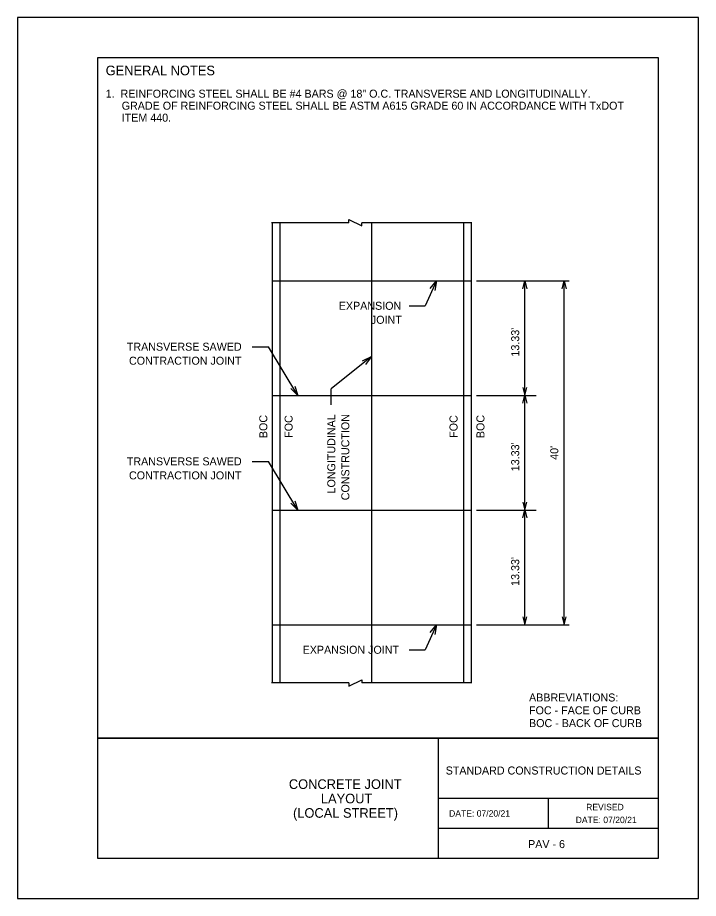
# Model space of a CAD drawing. Extents: x 2082788 to 2082796.5, y 13331272.2 to 13331283.2.
import ezdxf

# ---------------------------------------------------------------- set-up
doc = ezdxf.new("R2010")
doc.units = 0
for name, color, linetype in [('Detail', 7, 'Continuous'), ('Detail Label', 7, 'Continuous'), ('Non-Print', 7, 'Continuous'), ('Sheet Title Block', 7, 'Continuous')]:
    doc.layers.add(name, color=color, linetype=linetype)

msp = doc.modelspace()

# ---------------------------------------------------------------- linework, layer by layer
at = {"layer": 'Detail'}
for p, q in [((2082792.18, 13331280.65), (2082791.214, 13331280.65)), ((2082791.223, 13331280.65), (2082791.223, 13331274.901)), ((2082791.318, 13331280.65), (2082791.318, 13331274.901)), ((2082792.18, 13331280.65), (2082792.18, 13331280.691)), ((2082792.18, 13331280.691), (2082792.34, 13331280.61)), ((2082792.34, 13331280.61), (2082792.34, 13331280.65)), ((2082793.714, 13331280.65), (2082792.34, 13331280.65)), ((2082792.464, 13331280.65), (2082792.464, 13331274.901)), ((2082793.609, 13331280.65), (2082793.609, 13331274.901)), ((2082793.705, 13331280.65), (2082793.705, 13331274.901)), ((2082791.223, 13331279.924), (2082793.705, 13331279.924)), ((2082791.223, 13331278.492), (2082793.705, 13331278.492)), ((2082791.223, 13331277.06), (2082793.705, 13331277.06)), ((2082791.223, 13331275.628), (2082793.705, 13331275.628)), ((2082792.18, 13331274.901), (2082791.214, 13331274.901)), ((2082792.18, 13331274.861), (2082792.34, 13331274.941)), ((2082792.18, 13331274.901), (2082792.18, 13331274.861)), ((2082792.34, 13331274.941), (2082792.34, 13331274.901)), ((2082793.714, 13331274.901), (2082792.34, 13331274.901))]:
    msp.add_line(p, q, dxfattribs=at)
at = {"layer": 'Detail Label'}
for p, q in [((2082793.273, 13331279.924), (2082793.132, 13331279.612)), ((2082793.775, 13331279.924), (2082794.928, 13331279.924)), ((2082794.378, 13331278.492), (2082794.378, 13331279.924)), ((2082794.866, 13331275.628), (2082794.866, 13331279.924)), ((2082792.932, 13331279.612), (2082793.132, 13331279.612)), ((2082790.974, 13331279.101), (2082791.174, 13331279.101)), ((2082791.543, 13331278.492), (2082791.174, 13331279.101)), ((2082792.464, 13331278.977), (2082791.96, 13331278.573)), ((2082791.96, 13331278.373), (2082791.96, 13331278.573)), ((2082793.775, 13331278.492), (2082794.518, 13331278.492)), ((2082794.378, 13331277.06), (2082794.378, 13331278.492)), ((2082790.974, 13331277.669), (2082791.174, 13331277.669)), ((2082791.543, 13331277.06), (2082791.174, 13331277.669)), ((2082793.775, 13331277.06), (2082794.518, 13331277.06)), ((2082794.378, 13331275.628), (2082794.378, 13331277.06)), ((2082793.273, 13331275.628), (2082793.132, 13331275.316)), ((2082793.775, 13331275.628), (2082794.928, 13331275.628)), ((2082792.932, 13331275.316), (2082793.132, 13331275.316))]:
    msp.add_line(p, q, dxfattribs=at)
for points in [[(2082793.196, 13331279.827), (2082793.273, 13331279.924), (2082793.251, 13331279.802)], [(2082794.353, 13331279.824), (2082794.378, 13331279.924), (2082794.403, 13331279.824)], [(2082794.841, 13331279.824), (2082794.866, 13331279.924), (2082794.891, 13331279.824)], [(2082792.351, 13331278.925), (2082792.464, 13331278.977), (2082792.389, 13331278.878)], [(2082791.506, 13331278.61), (2082791.543, 13331278.492), (2082791.455, 13331278.579)], [(2082794.353, 13331278.592), (2082794.378, 13331278.492), (2082794.403, 13331278.592)], [(2082794.353, 13331278.395), (2082794.378, 13331278.495), (2082794.403, 13331278.395)], [(2082791.506, 13331277.178), (2082791.543, 13331277.06), (2082791.455, 13331277.147)], [(2082794.353, 13331277.16), (2082794.378, 13331277.06), (2082794.403, 13331277.16)], [(2082794.353, 13331276.963), (2082794.378, 13331277.063), (2082794.403, 13331276.963)], [(2082794.353, 13331275.728), (2082794.378, 13331275.628), (2082794.403, 13331275.728)], [(2082794.841, 13331275.728), (2082794.866, 13331275.628), (2082794.891, 13331275.728)], [(2082793.196, 13331275.531), (2082793.273, 13331275.628), (2082793.251, 13331275.506)]]:
    msp.add_lwpolyline(points, dxfattribs=at)
at = {"layer": 'Non-Print'}
msp.add_lwpolyline([(2082788.043, 13331272.211), (2082796.543, 13331272.211), (2082796.543, 13331283.211), (2082788.043, 13331283.211)], close=True, dxfattribs=at)
at = {"layer": 'Sheet Title Block'}
for p, q in [((2082793.293, 13331274.211), (2082793.293, 13331272.711)), ((2082793.293, 13331273.461), (2082796.043, 13331273.461)), ((2082794.668, 13331273.461), (2082794.668, 13331273.086)), ((2082793.293, 13331273.086), (2082796.043, 13331273.086))]:
    msp.add_line(p, q, dxfattribs=at)
for points in [[(2082789.043, 13331282.711), (2082796.043, 13331282.711), (2082796.043, 13331274.211), (2082789.043, 13331274.211)], [(2082789.043, 13331274.211), (2082796.043, 13331274.211), (2082796.043, 13331272.711), (2082789.043, 13331272.711)]]:
    msp.add_lwpolyline(points, close=True, dxfattribs=at)

# ---------------------------------------------------------------- texts
at = {"layer": 'Detail Label'}
for s, height, p in [('GENERAL NOTES', 0.12, (2082789.143, 13331282.491)), ('1.  REINFORCING STEEL SHALL BE #4 BARS @ 18" O.C. TRANSVERSE AND LONGITUDINALLY.  ', 0.1, (2082789.143, 13331282.211)), ('GRADE OF REINFORCING STEEL SHALL BE ASTM A615 GRADE 60 IN ACCORDANCE WITH TxDOT ', 0.1, (2082789.343, 13331282.061)), ('ITEM 440.', 0.1, (2082789.343, 13331281.911)), ('EXPANSION', 0.1, (2082792.053, 13331279.562)), (' JOINT', 0.1, (2082792.417, 13331279.387)), ('TRANSVERSE SAWED', 0.1, (2082789.407, 13331279.051)), ('CONTRACTION JOINT', 0.1, (2082789.434, 13331278.876)), ('TRANSVERSE SAWED ', 0.1, (2082789.407, 13331277.619)), ('CONTRACTION JOINT', 0.1, (2082789.434, 13331277.444)), ('EXPANSION JOINT', 0.1, (2082791.602, 13331275.266)), ('ABBREVIATIONS:', 0.1, (2082794.429, 13331274.67)), ('FOC - FACE OF CURB', 0.1, (2082794.429, 13331274.51)), ('BOC - BACK OF CURB', 0.1, (2082794.429, 13331274.35))]:
    msp.add_text(s, height=height, dxfattribs=at).set_placement(p)
for s, rotation, p in [("13.33'", 89.9554, (2082794.306, 13331278.978)), ('BOC', 90, (2082791.161, 13331277.959)), ('FOC', 90, (2082791.477, 13331277.963)), (' LONGITUDINAL', 90, (2082792.01, 13331277.231)), ('CONSTRUCTION ', 90, (2082792.185, 13331277.183)), ('FOC', 90, (2082793.536, 13331277.963)), ('BOC', 90, (2082793.872, 13331277.959)), ("13.33'", 89.9554, (2082794.306, 13331277.546)), ("40'", 89.9554, (2082794.794, 13331277.688)), ("13.33'", 89.9554, (2082794.306, 13331276.114))]:
    msp.add_text(s, height=0.1, rotation=rotation, dxfattribs=at).set_placement(p)
at = {"layer": 'Sheet Title Block'}
for s, height, p in [('STANDARD CONSTRUCTION DETAILS', 0.1, (2082793.388, 13331273.758)), ('CONCRETE JOINT ', 0.12, (2082791.43, 13331273.578)), ('LAYOUT', 0.12, (2082791.83, 13331273.398)), ('(LOCAL STREET)', 0.12, (2082791.482, 13331273.218)), ('REVISED', 0.08, (2082795.142, 13331273.312)), ('DATE: 07/20/21', 0.08, (2082793.431, 13331273.232)), (' DATE: 07/20/21', 0.08, (2082794.982, 13331273.151)), ('PAV - 6', 0.1, (2082794.417, 13331272.839))]:
    msp.add_text(s, height=height, dxfattribs=at).set_placement(p)

doc.saveas('drawing.dxf')
